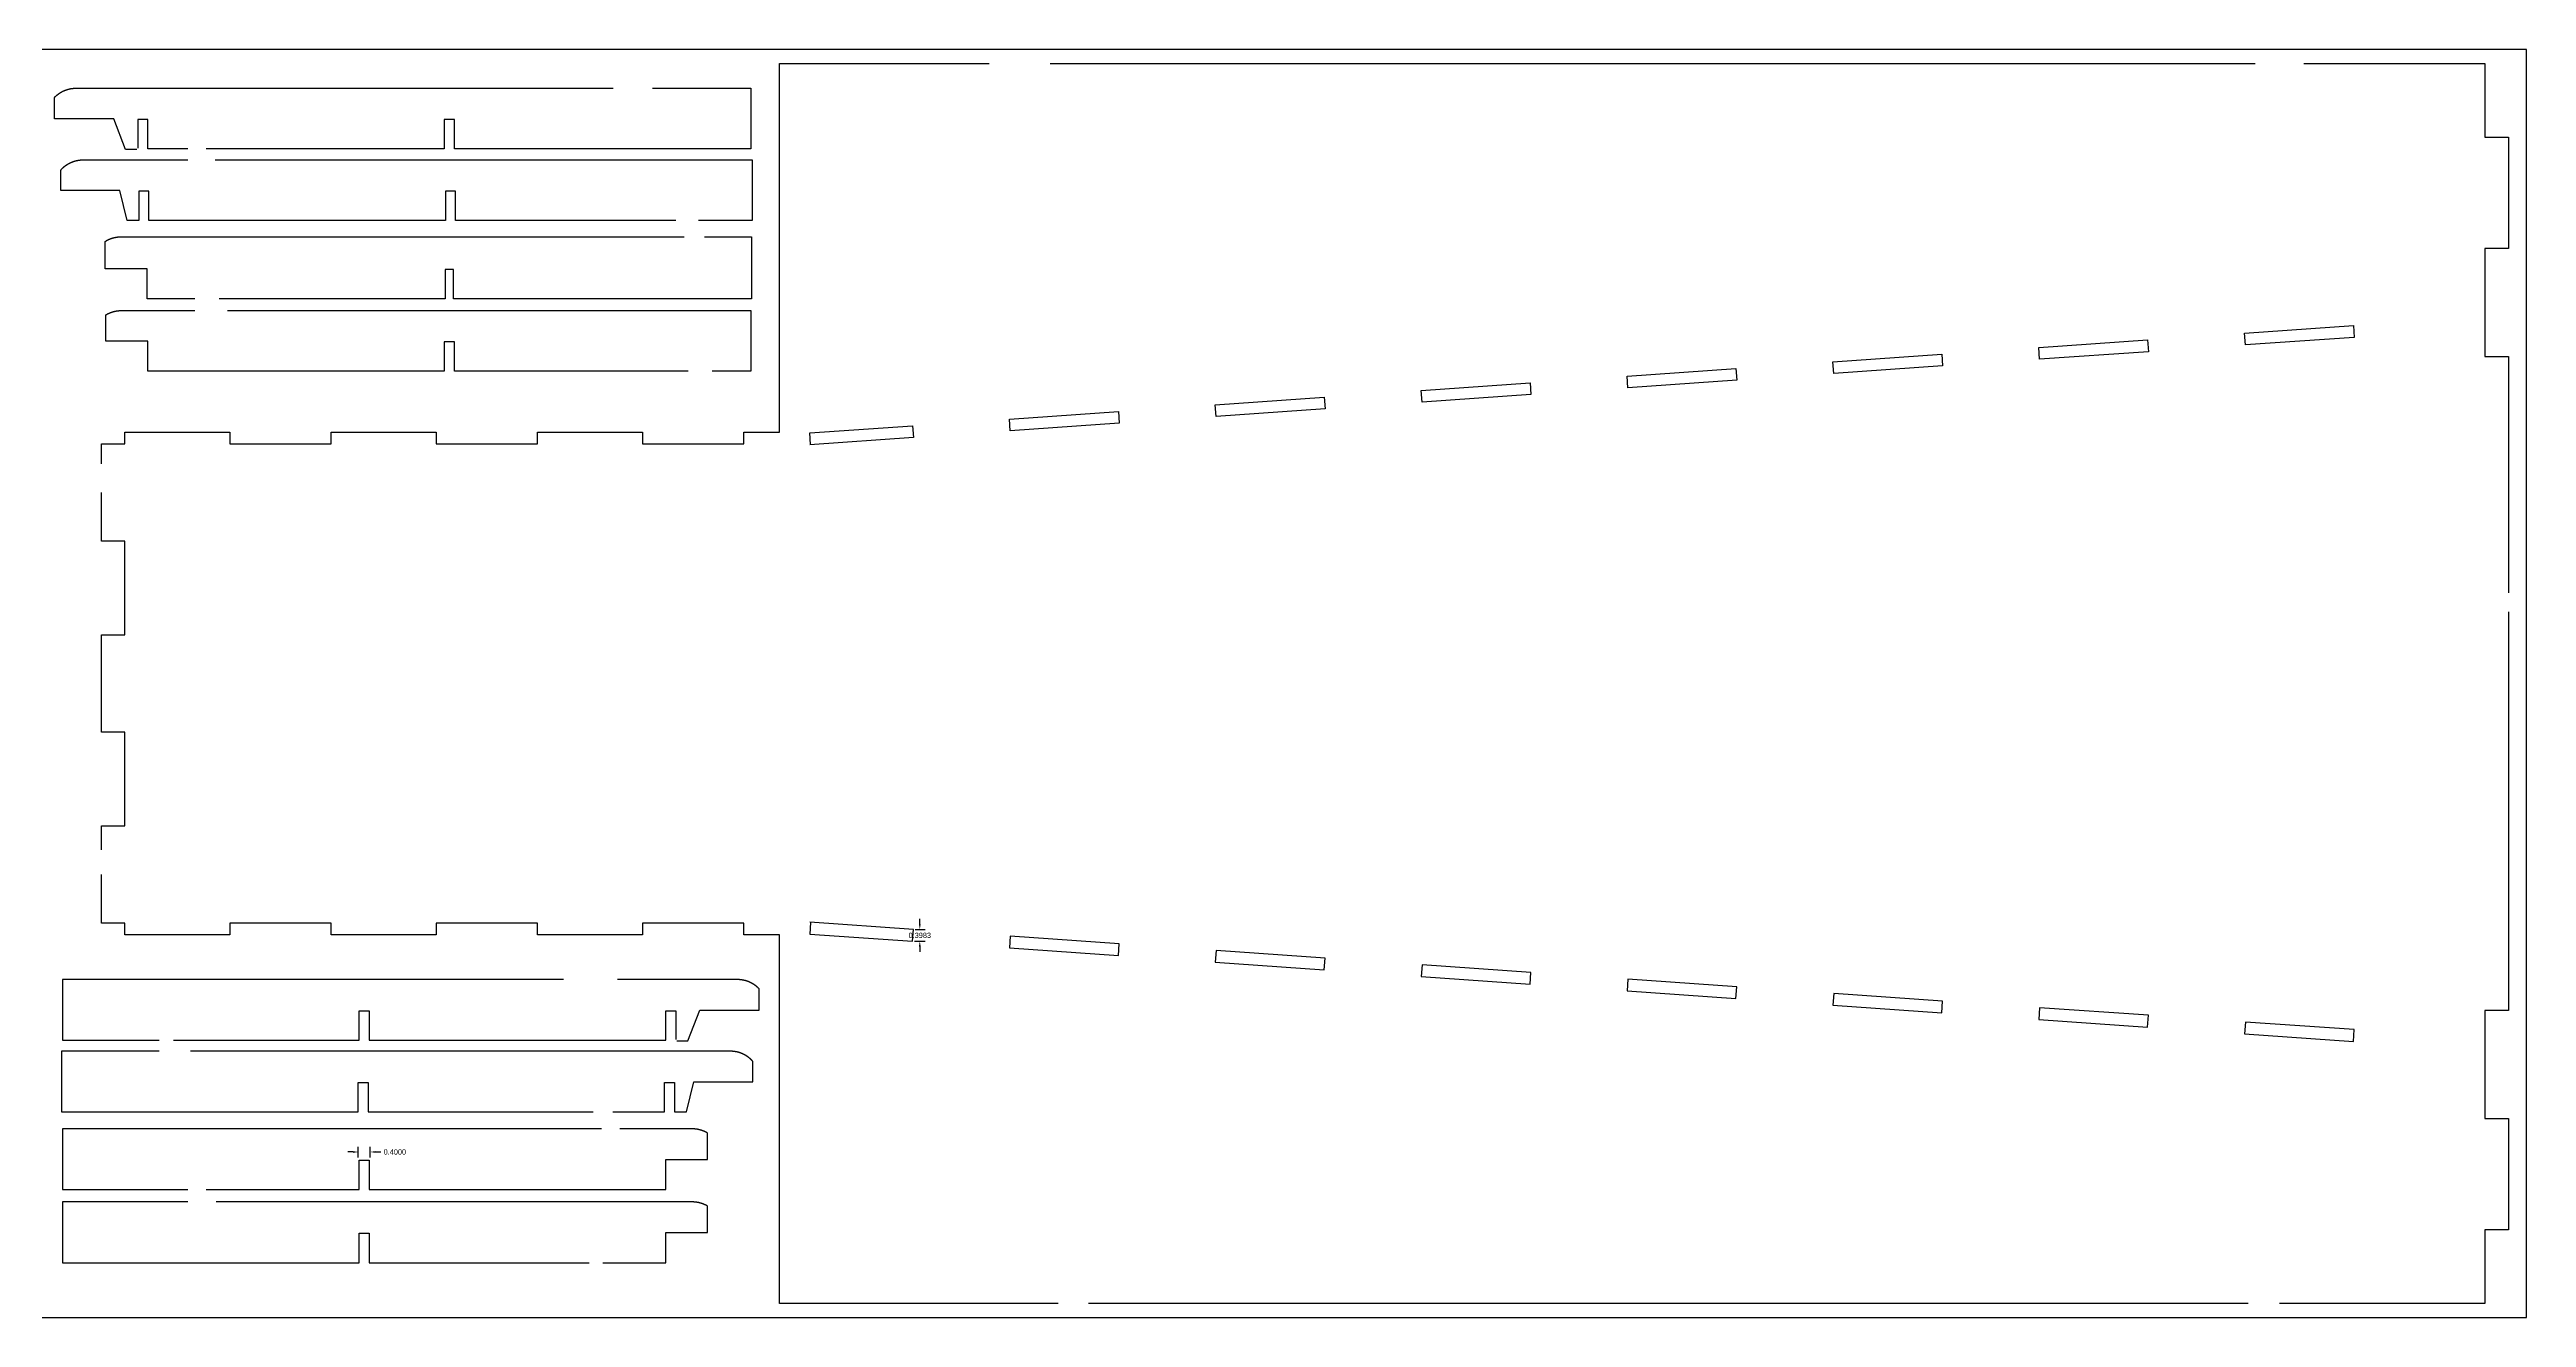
# Model space of a CAD drawing. Header units: inches. Extents: x -1514 to 1282, y -2074 to 286.
# Drawn here: x -790 to -706, y -1457.1 to -1414.1 of the extents above; entities that cross this region are included whole.
import ezdxf

# ---------------------------------------------------------------- set-up
doc = ezdxf.new("R2010")
doc.units = ezdxf.units.IN
doc.header["$LTSCALE"] = 0.1
doc.header["$MEASUREMENT"] = 0
doc.layers.add('pic', color=1, linetype='Continuous')
doc.dimstyles.get("Standard").update_dxf_attribs({"dimtxt": 0.18, "dimasz": 0.18, "dimexe": 0.18, "dimexo": 0.0625, "dimgap": 0.09, "dimtad": 0, "dimtih": 1, "dimtoh": 1, "dimdec": 4, "dimzin": 0, "dimdsep": 46, "dimtxsty": 'Standard', "dimcen": 0.09, "dimadec": 0, "dimazin": 0, "dimtfac": 1, "dimtdec": 4, "dimtofl": 0, "dimtmove": 0, "dimatfit": 3, "dimfxl": 1, "dimtolj": 1, "dimtzin": 0, "dimarcsym": 0})

# ---------------------------------------------------------------- blocks, each defined once
blk = doc.blocks.new('*D141')
at = {"layer": 'Defpoints', "color": 0, "transparency": 16777216}
for p in [(-779.548, -1451.763), (-779.148, -1451.516), (-779.148, -1451.763)]:
    blk.add_point(p, dxfattribs=at)
at = {"layer": 'pic', "color": 0, "lineweight": -2, "transparency": 16777216}
for p, q in [((-779.728, -1451.516), (-779.908, -1451.516)), ((-779.548, -1451.7), (-779.548, -1451.336)), ((-779.148, -1451.7), (-779.148, -1451.336)), ((-778.968, -1451.516), (-778.788, -1451.516))]:
    blk.add_line(p, q, dxfattribs=at)
at = {"layer": 'pic', "color": 0, "transparency": 16777216}
for points in [[(-779.728, -1451.486), (-779.728, -1451.546), (-779.548, -1451.516)], [(-778.968, -1451.486), (-778.968, -1451.546), (-779.148, -1451.516)]]:
    blk.add_solid(points, dxfattribs=at)
at = {"layer": 'pic', "color": 0, "transparency": 16777216, "insert": (-778.308, -1451.516), "char_height": 0.18, "attachment_point": 5}
blk.add_mtext('\\A1;0.4000', dxfattribs=at)
blk = doc.blocks.new('*D142')
at = {"layer": 'Defpoints', "color": 0, "transparency": 16777216}
for p in [(-760.716, -1443.971), (-760.744, -1444.37), (-760.5, -1444.37)]:
    blk.add_point(p, dxfattribs=at)
at = {"layer": 'pic', "color": 0, "lineweight": -2, "transparency": 16777216}
for p, q in [((-760.654, -1443.971), (-760.32, -1443.971)), ((-760.5, -1443.791), (-760.5, -1443.611)), ((-760.681, -1444.37), (-760.32, -1444.37)), ((-760.5, -1444.55), (-760.5, -1444.73))]:
    blk.add_line(p, q, dxfattribs=at)
at = {"layer": 'pic', "color": 0, "transparency": 16777216}
for points in [[(-760.53, -1443.791), (-760.47, -1443.791), (-760.5, -1443.971)], [(-760.53, -1444.55), (-760.47, -1444.55), (-760.5, -1444.37)]]:
    blk.add_solid(points, dxfattribs=at)
at = {"layer": 'pic', "color": 0, "transparency": 16777216, "insert": (-760.5, -1444.17), "char_height": 0.18, "attachment_point": 5}
blk.add_mtext('\\A1;0.3983', dxfattribs=at)

msp = doc.modelspace()

# ---------------------------------------------------------------- linework, layer by layer
at = {"color": 7, "linetype": 'Continuous', "lineweight": 25}
for points in [[(-788.26501, -1428.17417), (-788.26501, -1427.49874), (-787.46501, -1427.49874), (-787.46501, -1427.09848), (-783.90501, -1427.09848), (-783.90501, -1427.49874), (-780.46501, -1427.49874), (-780.46501, -1427.09848), (-776.90501, -1427.09848), (-776.90501, -1427.49874), (-773.46501, -1427.49874), (-773.46501, -1427.09874), (-769.90501, -1427.09874), (-769.90501, -1427.49874), (-766.46501, -1427.49874), (-766.46501, -1427.09848), (-765.26501, -1427.09848), (-765.26501, -1414.59848), (-758.14203, -1414.59848)], [(-756.07765, -1414.59848), (-715.20292, -1414.59848)], [(-713.55142, -1414.59848), (-707.40501, -1414.59848), (-707.40501, -1417.09848), (-706.60501, -1417.09848), (-706.60501, -1420.87712), (-707.40501, -1420.87712), (-707.40501, -1424.53576), (-706.60501, -1424.53576), (-706.60501, -1432.45216)], [(-787.05972, -1417.51965), (-787.44338, -1417.51965), (-787.84483, -1416.4788), (-789.85425, -1416.4788), (-789.85425, -1415.75092), (-789.84129, -1415.73777), (-789.83688, -1415.73335), (-789.83243, -1415.72895), (-789.82795, -1415.72457), (-789.82345, -1415.72023), (-789.81891, -1415.71591), (-789.81435, -1415.71162), (-789.80976, -1415.70735), (-789.80514, -1415.70311), (-789.80049, -1415.6989), (-789.79581, -1415.69472), (-789.79111, -1415.69057), (-789.78639, -1415.68644), (-789.78163, -1415.68234), (-789.77685, -1415.67827), (-789.77204, -1415.67423), (-789.76721, -1415.67022), (-789.76235, -1415.66624), (-789.75747, -1415.66229), (-789.75256, -1415.65837), (-789.74763, -1415.65447), (-789.74267, -1415.65061), (-789.73769, -1415.64678), (-789.73268, -1415.64298), (-789.72765, -1415.63921), (-789.7226, -1415.63546), (-789.71753, -1415.63176), (-789.71243, -1415.62808), (-789.70731, -1415.62443), (-789.70217, -1415.62081), (-789.697, -1415.61723), (-789.69182, -1415.61368), (-789.68661, -1415.61016), (-789.68138, -1415.60667), (-789.67613, -1415.60322), (-789.67086, -1415.5998), (-789.66557, -1415.59641), (-789.66026, -1415.59305), (-789.65493, -1415.58973), (-789.64959, -1415.58644), (-789.64422, -1415.58319), (-789.63883, -1415.57997), (-789.63343, -1415.57678), (-789.628, -1415.57363), (-789.62256, -1415.57051), (-789.6171, -1415.56743), (-789.61163, -1415.56438), (-789.60613, -1415.56137), (-789.60062, -1415.55839), (-789.59509, -1415.55545), (-789.58955, -1415.55255), (-789.58399, -1415.54968), (-789.57841, -1415.54685), (-789.57282, -1415.54405), (-789.56721, -1415.54129), (-789.56159, -1415.53856), (-789.55594, -1415.53587), (-789.55027, -1415.53322), (-789.54459, -1415.5306), (-789.53888, -1415.52801), (-789.53316, -1415.52546), (-789.52742, -1415.52294), (-789.52167, -1415.52046), (-789.5159, -1415.51801), (-789.51011, -1415.5156), (-789.5043, -1415.51323), (-789.49848, -1415.51089), (-789.49264, -1415.50858), (-789.48679, -1415.50632), (-789.48092, -1415.50408), (-789.47503, -1415.50189), (-789.46914, -1415.49973), (-789.46322, -1415.4976), (-789.4573, -1415.49551), (-789.45136, -1415.49346), (-789.44541, -1415.49144), (-789.43944, -1415.48946), (-789.43346, -1415.48752), (-789.42747, -1415.48562), (-789.42147, -1415.48375), (-789.41546, -1415.48191), (-789.40944, -1415.48012), (-789.4034, -1415.47836), (-789.39735, -1415.47664), (-789.3913, -1415.47495), (-789.38523, -1415.4733), (-789.37916, -1415.47169), (-789.37307, -1415.47012), (-789.36698, -1415.46859), (-789.36088, -1415.46709), (-789.35477, -1415.46563), (-789.34865, -1415.46421), (-789.34252, -1415.46283), (-789.33639, -1415.46148), (-789.33025, -1415.46017), (-789.3241, -1415.45891), (-789.31795, -1415.45768), (-789.31179, -1415.45648), (-789.30563, -1415.45533), (-789.29946, -1415.45422), (-789.29328, -1415.45314), (-789.2871, -1415.4521), (-789.28092, -1415.45111), (-789.27473, -1415.45015), (-789.26854, -1415.44923), (-789.26234, -1415.44835), (-789.25614, -1415.44751), (-789.24997, -1415.44671), (-789.24685, -1415.44632), (-789.24528, -1415.44613), (-789.24368, -1415.44594), (-789.23743, -1415.44521), (-789.23114, -1415.44452), (-789.22485, -1415.44387), (-789.21855, -1415.44326), (-789.21225, -1415.44268), (-789.20595, -1415.44215), (-789.19964, -1415.44165), (-789.19333, -1415.4412), (-789.18701, -1415.44078), (-789.1807, -1415.44041), (-789.17438, -1415.44007), (-789.16806, -1415.43977), (-789.16173, -1415.43952), (-789.15541, -1415.4393), (-789.14909, -1415.43912), (-789.14276, -1415.43898), (-789.13644, -1415.43888), (-789.13011, -1415.43882), (-789.12383, -1415.4388), (-770.90085, -1415.4388)], [(-769.57356, -1415.4388), (-766.22972, -1415.4388), (-766.22972, -1417.4988), (-776.28972, -1417.4988), (-776.28972, -1416.4988), (-776.62972, -1416.4988), (-776.62972, -1417.4988), (-784.71034, -1417.4988)], [(-785.33005, -1417.4988), (-786.68972, -1417.4988), (-786.68972, -1416.4988), (-787.02972, -1416.4988), (-787.02972, -1417.4688)], [(-768.77096, -1419.92915), (-776.25144, -1419.92915), (-776.25144, -1418.92915), (-776.59144, -1418.92915), (-776.59144, -1419.92915), (-786.65144, -1419.92915), (-786.65144, -1418.92915), (-786.99144, -1418.92915), (-786.99144, -1419.92915), (-787.38782, -1419.92915), (-787.63646, -1418.90915), (-789.6429, -1418.90915), (-789.6429, -1418.21313), (-789.63302, -1418.20216), (-789.6308, -1418.19972), (-789.62858, -1418.19728), (-789.62634, -1418.19485), (-789.6241, -1418.19243), (-789.62185, -1418.19001), (-789.61959, -1418.1876), (-789.61733, -1418.1852), (-789.61505, -1418.18281), (-789.61277, -1418.18042), (-789.61048, -1418.17804), (-789.60818, -1418.17567), (-789.60587, -1418.1733), (-789.60355, -1418.17094), (-789.60123, -1418.16859), (-789.59889, -1418.16625), (-789.59655, -1418.16391), (-789.59421, -1418.16158), (-789.59185, -1418.15926), (-789.58948, -1418.15695), (-789.58711, -1418.15464), (-789.58473, -1418.15234), (-789.58234, -1418.15005), (-789.57995, -1418.14777), (-789.57754, -1418.14549), (-789.57513, -1418.14322), (-789.57271, -1418.14096), (-789.57028, -1418.13871), (-789.56785, -1418.13646), (-789.56541, -1418.13422), (-789.56296, -1418.13199), (-789.5605, -1418.12977), (-789.55804, -1418.12755), (-789.55556, -1418.12535), (-789.55308, -1418.12315), (-789.5506, -1418.12096), (-789.5481, -1418.11877), (-789.5456, -1418.1166), (-789.54309, -1418.11443), (-789.54058, -1418.11227), (-789.53806, -1418.11012), (-789.53553, -1418.10798), (-789.53299, -1418.10584), (-789.53045, -1418.10371), (-789.52789, -1418.1016), (-789.52534, -1418.09949), (-789.52277, -1418.09738), (-789.5202, -1418.09529), (-789.51762, -1418.0932), (-789.51504, -1418.09113), (-789.51245, -1418.08906), (-789.50985, -1418.087), (-789.50724, -1418.08495), (-789.50463, -1418.0829), (-789.50201, -1418.08087), (-789.49939, -1418.07884), (-789.49676, -1418.07682), (-789.49412, -1418.07481), (-789.49147, -1418.07281), (-789.48882, -1418.07082), (-789.48617, -1418.06884), (-789.4835, -1418.06686), (-789.48083, -1418.0649), (-789.47816, -1418.06294), (-789.47548, -1418.06099), (-789.47279, -1418.05905), (-789.47009, -1418.05712), (-789.46739, -1418.0552), (-789.46469, -1418.05328), (-789.46197, -1418.05138), (-789.45926, -1418.04949), (-789.45653, -1418.0476), (-789.4538, -1418.04572), (-789.45107, -1418.04386), (-789.44832, -1418.042), (-789.44558, -1418.04015), (-789.44282, -1418.03831), (-789.44006, -1418.03648), (-789.4373, -1418.03465), (-789.43453, -1418.03284), (-789.43175, -1418.03104), (-789.42897, -1418.02924), (-789.42619, -1418.02746), (-789.42339, -1418.02568), (-789.4206, -1418.02392), (-789.41779, -1418.02216), (-789.41499, -1418.02042), (-789.41217, -1418.01868), (-789.40935, -1418.01695), (-789.40653, -1418.01523), (-789.4037, -1418.01352), (-789.40087, -1418.01182), (-789.39803, -1418.01014), (-789.39518, -1418.00846), (-789.39233, -1418.00679), (-789.38948, -1418.00513), (-789.38662, -1418.00348), (-789.38375, -1418.00184), (-789.38089, -1418.00021), (-789.37801, -1417.99859), (-789.37513, -1417.99697), (-789.37225, -1417.99537), (-789.36936, -1417.99378), (-789.36647, -1417.9922), (-789.36357, -1417.99063), (-789.36066, -1417.98907), (-789.35775, -1417.98752), (-789.35483, -1417.98597), (-789.35191, -1417.98444), (-789.34898, -1417.98291), (-789.34605, -1417.9814), (-789.34311, -1417.97989), (-789.34016, -1417.9784), (-789.33721, -1417.97691), (-789.33426, -1417.97543), (-789.3313, -1417.97397), (-789.32833, -1417.97251), (-789.32536, -1417.97106), (-789.32238, -1417.96962), (-789.3194, -1417.96819), (-789.31641, -1417.96677), (-789.31342, -1417.96536), (-789.31042, -1417.96396), (-789.30742, -1417.96257), (-789.30441, -1417.96119), (-789.3014, -1417.95982), (-789.29838, -1417.95846), (-789.29536, -1417.9571), (-789.29233, -1417.95576), (-789.2893, -1417.95443), (-789.28626, -1417.9531), (-789.28322, -1417.95179), (-789.28018, -1417.95049), (-789.27713, -1417.94919), (-789.27407, -1417.94791), (-789.27101, -1417.94664), (-789.26795, -1417.94537), (-789.26488, -1417.94412), (-789.26181, -1417.94287), (-789.25874, -1417.94164), (-789.25566, -1417.94041), (-789.25257, -1417.9392), (-789.24948, -1417.938), (-789.24639, -1417.9368), (-789.24329, -1417.93562), (-789.24019, -1417.93444), (-789.23709, -1417.93328), (-789.23398, -1417.93212), (-789.23087, -1417.93098), (-789.22775, -1417.92984), (-789.22463, -1417.92872), (-789.22151, -1417.9276), (-789.21838, -1417.9265), (-789.21525, -1417.9254), (-789.21212, -1417.92432), (-789.20898, -1417.92325), (-789.20584, -1417.92218), (-789.2027, -1417.92113), (-789.19955, -1417.92008), (-789.1964, -1417.91905), (-789.19325, -1417.91803), (-789.19009, -1417.91701), (-789.18693, -1417.91601), (-789.18376, -1417.91502), (-789.1806, -1417.91404), (-789.17743, -1417.91307), (-789.17426, -1417.9121), (-789.17108, -1417.91115), (-789.1679, -1417.91021), (-789.16472, -1417.90928), (-789.16154, -1417.90836), (-789.15835, -1417.90745), (-789.15516, -1417.90655), (-789.15197, -1417.90566), (-789.14877, -1417.90479), (-789.14558, -1417.90392), (-789.14238, -1417.90306), (-789.13917, -1417.90221), (-789.13597, -1417.90138), (-789.13276, -1417.90055), (-789.12955, -1417.89974), (-789.12634, -1417.89893), (-789.12313, -1417.89814), (-789.11991, -1417.89735), (-789.1167, -1417.89658), (-789.11348, -1417.89582), (-789.11025, -1417.89507), (-789.10703, -1417.89433), (-789.1038, -1417.8936), (-789.10058, -1417.89288), (-789.09735, -1417.89217), (-789.09411, -1417.89147), (-789.09088, -1417.89078), (-789.08765, -1417.89011), (-789.08441, -1417.88944), (-789.08117, -1417.88879), (-789.07793, -1417.88814), (-789.07469, -1417.88751), (-789.07145, -1417.88689), (-789.0682, -1417.88627), (-789.06496, -1417.88567), (-789.06171, -1417.88508), (-789.05846, -1417.88451), (-789.05521, -1417.88394), (-789.05196, -1417.88338), (-789.04871, -1417.88284), (-789.04542, -1417.88229), (-789.04213, -1417.88177), (-789.03884, -1417.88125), (-789.03555, -1417.88074), (-789.03225, -1417.88024), (-789.02896, -1417.87976), (-789.02566, -1417.87928), (-789.02236, -1417.87882), (-789.01906, -1417.87836), (-789.01575, -1417.87792), (-789.01245, -1417.87749), (-789.00914, -1417.87707), (-789.00583, -1417.87665), (-789.00252, -1417.87626), (-788.99921, -1417.87587), (-788.99589, -1417.87549), (-788.99258, -1417.87512), (-788.98926, -1417.87477), (-788.98595, -1417.87442), (-788.98263, -1417.87409), (-788.97931, -1417.87376), (-788.97599, -1417.87345), (-788.97267, -1417.87315), (-788.96934, -1417.87286), (-788.96602, -1417.87258), (-788.9627, -1417.87231), (-788.95937, -1417.87205), (-788.95604, -1417.87181), (-788.95272, -1417.87157), (-788.94939, -1417.87135), (-788.94606, -1417.87113), (-788.94273, -1417.87093), (-788.9394, -1417.87074), (-788.93607, -1417.87055), (-788.93274, -1417.87038), (-788.92941, -1417.87022), (-788.92608, -1417.87008), (-788.92275, -1417.86994), (-788.91942, -1417.86981), (-788.91609, -1417.8697), (-788.91275, -1417.86959), (-788.90942, -1417.8695), (-788.90609, -1417.86942), (-788.90276, -1417.86934), (-788.89943, -1417.86928), (-788.8961, -1417.86923), (-788.89276, -1417.8692), (-788.88943, -1417.86917), (-788.8861, -1417.86915), (-788.88279, -1417.86915), (-785.33005, -1417.86915)], [(-784.40276, -1417.86915), (-766.19144, -1417.86915), (-766.19144, -1419.92915), (-768.01012, -1419.92915)], [(-785.09444, -1422.58719), (-786.71472, -1422.58719), (-786.71472, -1421.56718), (-788.13595, -1421.56718), (-788.13595, -1420.6323), (-788.10471, -1420.6144), (-788.10102, -1420.6123), (-788.09731, -1420.61022), (-788.09359, -1420.60815), (-788.08987, -1420.6061), (-788.08613, -1420.60406), (-788.08239, -1420.60204), (-788.07864, -1420.60003), (-788.07488, -1420.59804), (-788.07111, -1420.59606), (-788.06733, -1420.5941), (-788.06354, -1420.59216), (-788.05974, -1420.59022), (-788.05594, -1420.58831), (-788.05212, -1420.58641), (-788.0483, -1420.58452), (-788.04447, -1420.58265), (-788.04063, -1420.5808), (-788.03679, -1420.57896), (-788.03293, -1420.57714), (-788.02907, -1420.57533), (-788.0252, -1420.57354), (-788.02133, -1420.57176), (-788.01744, -1420.57), (-788.01355, -1420.56826), (-788.00965, -1420.56653), (-788.00574, -1420.56481), (-788.00183, -1420.56312), (-787.9979, -1420.56143), (-787.99398, -1420.55977), (-787.99004, -1420.55812), (-787.9861, -1420.55648), (-787.98215, -1420.55486), (-787.97819, -1420.55326), (-787.97423, -1420.55167), (-787.97026, -1420.5501), (-787.96629, -1420.54855), (-787.9623, -1420.54701), (-787.95832, -1420.54549), (-787.95432, -1420.54398), (-787.95032, -1420.54249), (-787.94631, -1420.54101), (-787.9423, -1420.53955), (-787.93828, -1420.53811), (-787.93426, -1420.53669), (-787.93023, -1420.53528), (-787.9262, -1420.53388), (-787.92216, -1420.53251), (-787.91811, -1420.53115), (-787.91406, -1420.5298), (-787.91, -1420.52847), (-787.90594, -1420.52716), (-787.90188, -1420.52587), (-787.89781, -1420.52459), (-787.89373, -1420.52333), (-787.88965, -1420.52208), (-787.88556, -1420.52085), (-787.88148, -1420.51964), (-787.87738, -1420.51845), (-787.87328, -1420.51727), (-787.86918, -1420.51611), (-787.86507, -1420.51496), (-787.86096, -1420.51383), (-787.85685, -1420.51272), (-787.85273, -1420.51163), (-787.8486, -1420.51055), (-787.84448, -1420.50949), (-787.84035, -1420.50845), (-787.83621, -1420.50742), (-787.83208, -1420.50641), (-787.82794, -1420.50542), (-787.82379, -1420.50444), (-787.81965, -1420.50349), (-787.81549, -1420.50254), (-787.81134, -1420.50162), (-787.80719, -1420.50071), (-787.80303, -1420.49983), (-787.79886, -1420.49895), (-787.7947, -1420.4981), (-787.79053, -1420.49726), (-787.78636, -1420.49644), (-787.78219, -1420.49564), (-787.77801, -1420.49486), (-787.77379, -1420.49408), (-787.76958, -1420.49332), (-787.76535, -1420.49258), (-787.76113, -1420.49186), (-787.7569, -1420.49116), (-787.75266, -1420.49047), (-787.74843, -1420.4898), (-787.74419, -1420.48915), (-787.73995, -1420.48851), (-787.7357, -1420.48789), (-787.73146, -1420.48729), (-787.7272, -1420.48671), (-787.72295, -1420.48614), (-787.7187, -1420.48559), (-787.71444, -1420.48506), (-787.71018, -1420.48454), (-787.70592, -1420.48405), (-787.70165, -1420.48357), (-787.69739, -1420.4831), (-787.69312, -1420.48266), (-787.68885, -1420.48223), (-787.68458, -1420.48182), (-787.6803, -1420.48143), (-787.67603, -1420.48105), (-787.67175, -1420.48069), (-787.66747, -1420.48035), (-787.6632, -1420.48003), (-787.65891, -1420.47972), (-787.65463, -1420.47943), (-787.65035, -1420.47916), (-787.64607, -1420.47891), (-787.64178, -1420.47867), (-787.6375, -1420.47845), (-787.63322, -1420.47825), (-787.62893, -1420.47807), (-787.62464, -1420.4779), (-787.62036, -1420.47775), (-787.61607, -1420.47762), (-787.61179, -1420.4775), (-787.6075, -1420.47741), (-787.60321, -1420.47733), (-787.59893, -1420.47727), (-787.59464, -1420.47722), (-787.59035, -1420.4772), (-787.58613, -1420.47719), (-768.49429, -1420.47719)], [(-767.80262, -1420.47719), (-766.20472, -1420.47719), (-766.20472, -1422.58719), (-776.31472, -1422.58719), (-776.31472, -1421.58719), (-776.60472, -1421.58719), (-776.60472, -1422.58719), (-784.26444, -1422.58719)], [(-768.35596, -1425.03999), (-776.28972, -1425.03999), (-776.28972, -1424.03999), (-776.62972, -1424.03999), (-776.62972, -1425.03999), (-786.68972, -1425.03999), (-786.68972, -1424.01998), (-788.11095, -1424.01998), (-788.11095, -1423.12459), (-788.09233, -1423.11392), (-788.08872, -1423.11187), (-788.08511, -1423.10984), (-788.08148, -1423.10782), (-788.07785, -1423.10582), (-788.07421, -1423.10383), (-788.07055, -1423.10186), (-788.06689, -1423.0999), (-788.06322, -1423.09796), (-788.05954, -1423.09603), (-788.05586, -1423.09412), (-788.05216, -1423.09222), (-788.04845, -1423.09033), (-788.04474, -1423.08846), (-788.04102, -1423.08661), (-788.03729, -1423.08477), (-788.03355, -1423.08294), (-788.02981, -1423.08113), (-788.02605, -1423.07934), (-788.02229, -1423.07756), (-788.01852, -1423.0758), (-788.01474, -1423.07405), (-788.01096, -1423.07231), (-788.00717, -1423.0706), (-788.00337, -1423.06889), (-787.99956, -1423.0672), (-787.99575, -1423.06553), (-787.99192, -1423.06387), (-787.9881, -1423.06223), (-787.98426, -1423.0606), (-787.98042, -1423.05899), (-787.97657, -1423.0574), (-787.97271, -1423.05582), (-787.96885, -1423.05425), (-787.96498, -1423.0527), (-787.96111, -1423.05117), (-787.95723, -1423.04965), (-787.95334, -1423.04815), (-787.94944, -1423.04666), (-787.94554, -1423.04519), (-787.94164, -1423.04373), (-787.93773, -1423.04229), (-787.93381, -1423.04087), (-787.92989, -1423.03946), (-787.92596, -1423.03807), (-787.92202, -1423.03669), (-787.91808, -1423.03533), (-787.91414, -1423.03399), (-787.91019, -1423.03266), (-787.90623, -1423.03135), (-787.90227, -1423.03005), (-787.89831, -1423.02877), (-787.89434, -1423.02751), (-787.89036, -1423.02626), (-787.88639, -1423.02503), (-787.8824, -1423.02381), (-787.87841, -1423.02261), (-787.87442, -1423.02143), (-787.87042, -1423.02026), (-787.86642, -1423.01911), (-787.86242, -1423.01798), (-787.85841, -1423.01686), (-787.8544, -1423.01576), (-787.85038, -1423.01467), (-787.84636, -1423.0136), (-787.84233, -1423.01255), (-787.83831, -1423.01152), (-787.83427, -1423.0105), (-787.83024, -1423.0095), (-787.8262, -1423.00851), (-787.82216, -1423.00754), (-787.81812, -1423.00659), (-787.81407, -1423.00566), (-787.81002, -1423.00474), (-787.80596, -1423.00384), (-787.80191, -1423.00295), (-787.79785, -1423.00209), (-787.79379, -1423.00124), (-787.78973, -1423.0004), (-787.78566, -1422.99959), (-787.78159, -1422.99879), (-787.77752, -1422.998), (-787.77344, -1422.99724), (-787.76933, -1422.99648), (-787.76521, -1422.99574), (-787.76109, -1422.99502), (-787.75696, -1422.99432), (-787.75284, -1422.99363), (-787.7487, -1422.99296), (-787.74457, -1422.9923), (-787.74043, -1422.99166), (-787.73629, -1422.99104), (-787.73215, -1422.99044), (-787.728, -1422.98985), (-787.72385, -1422.98928), (-787.7197, -1422.98873), (-787.71555, -1422.98819), (-787.71139, -1422.98767), (-787.70723, -1422.98717), (-787.70307, -1422.98668), (-787.69891, -1422.98622), (-787.69474, -1422.98576), (-787.69057, -1422.98533), (-787.68641, -1422.98491), (-787.68224, -1422.98451), (-787.67806, -1422.98413), (-787.67389, -1422.98376), (-787.66971, -1422.98341), (-787.66554, -1422.98308), (-787.66136, -1422.98276), (-787.65718, -1422.98246), (-787.653, -1422.98218), (-787.64882, -1422.98192), (-787.64464, -1422.98167), (-787.64046, -1422.98144), (-787.63628, -1422.98122), (-787.63209, -1422.98103), (-787.62791, -1422.98085), (-787.62372, -1422.98068), (-787.61954, -1422.98054), (-787.61536, -1422.98041), (-787.61117, -1422.9803), (-787.60699, -1422.9802), (-787.6028, -1422.98013), (-787.59862, -1422.98007), (-787.59444, -1422.98002), (-787.59025, -1422.98), (-787.5861, -1422.97999), (-785.09444, -1422.97999)], [(-783.98777, -1422.97999), (-766.22972, -1422.97999), (-766.22972, -1425.03999), (-767.54901, -1425.03999)], [(-764.20735, -1427.52681), (-764.23501, -1427.12848), (-760.74395, -1426.886), (-760.71628, -1427.28434), (-764.23501, -1427.52874)], [(-788.26501, -1441.26597), (-788.26501, -1440.45776), (-787.46501, -1440.45776), (-787.46501, -1437.27728), (-788.26501, -1437.27728), (-788.26501, -1433.97825), (-787.46501, -1433.97825), (-787.46501, -1430.79776), (-788.26501, -1430.79776), (-788.26501, -1429.14825)], [(-706.60501, -1432.45216), (-706.60501, -1432.55629)], [(-706.60501, -1433.20192), (-706.60501, -1446.71976), (-707.40501, -1446.71976), (-707.40501, -1450.3784), (-706.60501, -1450.3784), (-706.60501, -1454.15705), (-707.40501, -1454.15705), (-707.40501, -1456.65705), (-714.37417, -1456.65705)], [(-755.81209, -1456.65705), (-765.26501, -1456.65705), (-765.26501, -1444.15705), (-766.46501, -1444.15705), (-766.46501, -1443.75679), (-769.90501, -1443.75679), (-769.90501, -1444.15679), (-773.46501, -1444.15679), (-773.46501, -1443.75679), (-776.90501, -1443.75679), (-776.90501, -1444.15705), (-780.46501, -1444.15705), (-780.46501, -1443.75679), (-783.90501, -1443.75679), (-783.90501, -1444.15705), (-787.46501, -1444.15705), (-787.46501, -1443.75679), (-788.26501, -1443.75679), (-788.26501, -1442.10728)], [(-764.20735, -1443.72871), (-764.23501, -1444.12705), (-760.74395, -1444.36952), (-760.71628, -1443.97119), (-764.23501, -1443.72679)], [(-772.58852, -1445.66944), (-789.57803, -1445.66944), (-789.57803, -1447.72944), (-786.30379, -1447.72944)], [(-768.74803, -1447.75029), (-768.36437, -1447.75029), (-767.96292, -1446.70944), (-765.9535, -1446.70944), (-765.9535, -1445.98156), (-765.96645, -1445.96841), (-765.97087, -1445.96399), (-765.97532, -1445.95959), (-765.9798, -1445.95521), (-765.9843, -1445.95087), (-765.98884, -1445.94655), (-765.9934, -1445.94226), (-765.99799, -1445.93799), (-766.00261, -1445.93375), (-766.00726, -1445.92954), (-766.01193, -1445.92536), (-766.01663, -1445.92121), (-766.02136, -1445.91708), (-766.02612, -1445.91298), (-766.0309, -1445.90891), (-766.0357, -1445.90487), (-766.04054, -1445.90086), (-766.0454, -1445.89688), (-766.05028, -1445.89293), (-766.05519, -1445.88901), (-766.06012, -1445.88511), (-766.06508, -1445.88125), (-766.07006, -1445.87742), (-766.07507, -1445.87362), (-766.08009, -1445.86985), (-766.08515, -1445.8661), (-766.09022, -1445.8624), (-766.09532, -1445.85872), (-766.10044, -1445.85507), (-766.10558, -1445.85145), (-766.11075, -1445.84787), (-766.11593, -1445.84432), (-766.12114, -1445.8408), (-766.12637, -1445.83731), (-766.13161, -1445.83386), (-766.13688, -1445.83044), (-766.14217, -1445.82705), (-766.14748, -1445.82369), (-766.15281, -1445.82037), (-766.15816, -1445.81708), (-766.16353, -1445.81383), (-766.16891, -1445.81061), (-766.17432, -1445.80742), (-766.17974, -1445.80427), (-766.18518, -1445.80115), (-766.19064, -1445.79807), (-766.19612, -1445.79502), (-766.20161, -1445.79201), (-766.20713, -1445.78903), (-766.21265, -1445.78609), (-766.2182, -1445.78319), (-766.22376, -1445.78032), (-766.22933, -1445.77749), (-766.23493, -1445.77469), (-766.24053, -1445.77193), (-766.24616, -1445.7692), (-766.25181, -1445.76651), (-766.25747, -1445.76386), (-766.26316, -1445.76124), (-766.26886, -1445.75865), (-766.27458, -1445.7561), (-766.28032, -1445.75358), (-766.28608, -1445.7511), (-766.29185, -1445.74865), (-766.29764, -1445.74624), (-766.30345, -1445.74387), (-766.30927, -1445.74153), (-766.31511, -1445.73922), (-766.32096, -1445.73696), (-766.32683, -1445.73472), (-766.33271, -1445.73253), (-766.33861, -1445.73037), (-766.34452, -1445.72824), (-766.35045, -1445.72615), (-766.35639, -1445.7241), (-766.36234, -1445.72208), (-766.36831, -1445.7201), (-766.37428, -1445.71816), (-766.38027, -1445.71626), (-766.38627, -1445.71439), (-766.39229, -1445.71255), (-766.39831, -1445.71076), (-766.40435, -1445.709), (-766.41039, -1445.70728), (-766.41645, -1445.70559), (-766.42251, -1445.70394), (-766.42859, -1445.70233), (-766.43467, -1445.70076), (-766.44077, -1445.69923), (-766.44687, -1445.69773), (-766.45298, -1445.69627), (-766.4591, -1445.69485), (-766.46522, -1445.69347), (-766.47136, -1445.69212), (-766.4775, -1445.69081), (-766.48364, -1445.68955), (-766.4898, -1445.68832), (-766.49596, -1445.68712), (-766.50212, -1445.68597), (-766.50829, -1445.68486), (-766.51447, -1445.68378), (-766.52065, -1445.68274), (-766.52683, -1445.68175), (-766.53302, -1445.68079), (-766.53921, -1445.67987), (-766.5454, -1445.67899), (-766.5516, -1445.67815), (-766.55778, -1445.67735), (-766.56089, -1445.67696), (-766.56246, -1445.67677), (-766.56407, -1445.67658), (-766.57032, -1445.67585), (-766.5766, -1445.67516), (-766.5829, -1445.67451), (-766.58919, -1445.6739), (-766.59549, -1445.67332), (-766.6018, -1445.67279), (-766.60811, -1445.67229), (-766.61442, -1445.67184), (-766.62073, -1445.67142), (-766.62705, -1445.67105), (-766.63337, -1445.67071), (-766.63969, -1445.67041), (-766.64601, -1445.67016), (-766.65234, -1445.66994), (-766.65866, -1445.66976), (-766.66499, -1445.66962), (-766.67131, -1445.66952), (-766.67763, -1445.66946), (-766.68391, -1445.66944), (-770.75894, -1445.66944)], [(-785.81911, -1447.72944), (-779.51803, -1447.72944), (-779.51803, -1446.72944), (-779.17803, -1446.72944), (-779.17803, -1447.72944), (-769.11803, -1447.72944), (-769.11803, -1446.72944), (-768.77803, -1446.72944), (-768.77803, -1447.69944)], [(-786.30379, -1448.09979), (-789.61631, -1448.09979), (-789.61631, -1450.15979), (-779.55631, -1450.15979), (-779.55631, -1449.15979), (-779.21631, -1449.15979), (-779.21631, -1450.15979), (-771.57909, -1450.15979)], [(-770.90979, -1450.15979), (-769.15631, -1450.15979), (-769.15631, -1449.15979), (-768.81631, -1449.15979), (-768.81631, -1450.15979), (-768.41992, -1450.15979), (-768.17128, -1449.13979), (-766.16485, -1449.13979), (-766.16485, -1448.44377), (-766.17473, -1448.4328), (-766.17695, -1448.43036), (-766.17917, -1448.42792), (-766.1814, -1448.42549), (-766.18364, -1448.42307), (-766.18589, -1448.42065), (-766.18815, -1448.41824), (-766.19042, -1448.41584), (-766.19269, -1448.41345), (-766.19498, -1448.41106), (-766.19727, -1448.40868), (-766.19957, -1448.40631), (-766.20188, -1448.40394), (-766.20419, -1448.40158), (-766.20652, -1448.39923), (-766.20885, -1448.39689), (-766.21119, -1448.39455), (-766.21354, -1448.39222), (-766.2159, -1448.3899), (-766.21826, -1448.38759), (-766.22064, -1448.38528), (-766.22302, -1448.38298), (-766.2254, -1448.38069), (-766.2278, -1448.37841), (-766.2302, -1448.37613), (-766.23262, -1448.37386), (-766.23504, -1448.3716), (-766.23746, -1448.36935), (-766.2399, -1448.3671), (-766.24234, -1448.36486), (-766.24479, -1448.36263), (-766.24725, -1448.36041), (-766.24971, -1448.35819), (-766.25218, -1448.35599), (-766.25466, -1448.35379), (-766.25715, -1448.3516), (-766.25964, -1448.34941), (-766.26214, -1448.34724), (-766.26465, -1448.34507), (-766.26717, -1448.34291), (-766.26969, -1448.34076), (-766.27222, -1448.33862), (-766.27476, -1448.33648), (-766.2773, -1448.33435), (-766.27985, -1448.33224), (-766.28241, -1448.33013), (-766.28497, -1448.32802), (-766.28755, -1448.32593), (-766.29012, -1448.32384), (-766.29271, -1448.32177), (-766.2953, -1448.3197), (-766.2979, -1448.31764), (-766.3005, -1448.31559), (-766.30312, -1448.31354), (-766.30573, -1448.31151), (-766.30836, -1448.30948), (-766.31099, -1448.30746), (-766.31363, -1448.30545), (-766.31627, -1448.30345), (-766.31892, -1448.30146), (-766.32158, -1448.29948), (-766.32424, -1448.2975), (-766.32691, -1448.29554), (-766.32959, -1448.29358), (-766.33227, -1448.29163), (-766.33496, -1448.28969), (-766.33765, -1448.28776), (-766.34035, -1448.28584), (-766.34306, -1448.28392), (-766.34577, -1448.28202), (-766.34849, -1448.28013), (-766.35121, -1448.27824), (-766.35394, -1448.27636), (-766.35668, -1448.2745), (-766.35942, -1448.27264), (-766.36217, -1448.27079), (-766.36492, -1448.26895), (-766.36768, -1448.26712), (-766.37045, -1448.26529), (-766.37322, -1448.26348), (-766.37599, -1448.26168), (-766.37877, -1448.25988), (-766.38156, -1448.2581), (-766.38435, -1448.25632), (-766.38715, -1448.25456), (-766.38995, -1448.2528), (-766.39276, -1448.25106), (-766.39557, -1448.24932), (-766.39839, -1448.24759), (-766.40122, -1448.24587), (-766.40405, -1448.24416), (-766.40688, -1448.24246), (-766.40972, -1448.24078), (-766.41256, -1448.2391), (-766.41541, -1448.23743), (-766.41827, -1448.23577), (-766.42113, -1448.23412), (-766.42399, -1448.23248), (-766.42686, -1448.23085), (-766.42974, -1448.22923), (-766.43261, -1448.22762), (-766.4355, -1448.22601), (-766.43839, -1448.22442), (-766.44128, -1448.22284), (-766.44418, -1448.22127), (-766.44708, -1448.21971), (-766.45, -1448.21816), (-766.45291, -1448.21661), (-766.45584, -1448.21508), (-766.45876, -1448.21355), (-766.4617, -1448.21204), (-766.46464, -1448.21053), (-766.46758, -1448.20904), (-766.47053, -1448.20755), (-766.47349, -1448.20607), (-766.47645, -1448.20461), (-766.47942, -1448.20315), (-766.48239, -1448.2017), (-766.48537, -1448.20026), (-766.48835, -1448.19883), (-766.49134, -1448.19741), (-766.49433, -1448.196), (-766.49733, -1448.1946), (-766.50033, -1448.19321), (-766.50334, -1448.19183), (-766.50635, -1448.19046), (-766.50937, -1448.1891), (-766.51239, -1448.18774), (-766.51542, -1448.1864), (-766.51845, -1448.18507), (-766.52148, -1448.18375), (-766.52452, -1448.18243), (-766.52757, -1448.18113), (-766.53062, -1448.17983), (-766.53367, -1448.17855), (-766.53673, -1448.17728), (-766.5398, -1448.17601), (-766.54286, -1448.17476), (-766.54593, -1448.17351), (-766.54901, -1448.17228), (-766.55209, -1448.17106), (-766.55518, -1448.16984), (-766.55826, -1448.16864), (-766.56136, -1448.16744), (-766.56445, -1448.16626), (-766.56755, -1448.16508), (-766.57066, -1448.16392), (-766.57377, -1448.16276), (-766.57688, -1448.16162), (-766.57999, -1448.16048), (-766.58311, -1448.15936), (-766.58624, -1448.15824), (-766.58936, -1448.15714), (-766.59249, -1448.15604), (-766.59563, -1448.15496), (-766.59876, -1448.15389), (-766.6019, -1448.15282), (-766.60505, -1448.15177), (-766.6082, -1448.15072), (-766.61135, -1448.14969), (-766.6145, -1448.14867), (-766.61766, -1448.14765), (-766.62082, -1448.14665), (-766.62398, -1448.14566), (-766.62715, -1448.14468), (-766.63032, -1448.14371), (-766.63349, -1448.14274), (-766.63667, -1448.14179), (-766.63985, -1448.14085), (-766.64303, -1448.13992), (-766.64621, -1448.139), (-766.6494, -1448.13809), (-766.65259, -1448.13719), (-766.65578, -1448.1363), (-766.65897, -1448.13543), (-766.66217, -1448.13456), (-766.66537, -1448.1337), (-766.66857, -1448.13285), (-766.67178, -1448.13202), (-766.67498, -1448.13119), (-766.67819, -1448.13038), (-766.6814, -1448.12957), (-766.68462, -1448.12878), (-766.68783, -1448.12799), (-766.69105, -1448.12722), (-766.69427, -1448.12646), (-766.69749, -1448.12571), (-766.70072, -1448.12497), (-766.70394, -1448.12424), (-766.70717, -1448.12352), (-766.7104, -1448.12281), (-766.71363, -1448.12211), (-766.71687, -1448.12142), (-766.7201, -1448.12075), (-766.72334, -1448.12008), (-766.72658, -1448.11943), (-766.72982, -1448.11878), (-766.73306, -1448.11815), (-766.7363, -1448.11753), (-766.73954, -1448.11692), (-766.74279, -1448.11631), (-766.74604, -1448.11572), (-766.74928, -1448.11515), (-766.75253, -1448.11458), (-766.75578, -1448.11402), (-766.75904, -1448.11348), (-766.76232, -1448.11294), (-766.76561, -1448.11241), (-766.7689, -1448.11189), (-766.7722, -1448.11138), (-766.77549, -1448.11088), (-766.77879, -1448.1104), (-766.78209, -1448.10992), (-766.78539, -1448.10946), (-766.78869, -1448.109), (-766.79199, -1448.10856), (-766.7953, -1448.10813), (-766.79861, -1448.10771), (-766.80192, -1448.1073), (-766.80523, -1448.1069), (-766.80854, -1448.10651), (-766.81185, -1448.10613), (-766.81517, -1448.10576), (-766.81848, -1448.10541), (-766.8218, -1448.10506), (-766.82512, -1448.10473), (-766.82844, -1448.1044), (-766.83176, -1448.10409), (-766.83508, -1448.10379), (-766.8384, -1448.1035), (-766.84173, -1448.10322), (-766.84505, -1448.10295), (-766.84838, -1448.10269), (-766.8517, -1448.10245), (-766.85503, -1448.10221), (-766.85836, -1448.10199), (-766.86168, -1448.10177), (-766.86501, -1448.10157), (-766.86834, -1448.10138), (-766.87167, -1448.10119), (-766.875, -1448.10102), (-766.87833, -1448.10087), (-766.88166, -1448.10072), (-766.885, -1448.10058), (-766.88833, -1448.10045), (-766.89166, -1448.10034), (-766.89499, -1448.10023), (-766.89832, -1448.10014), (-766.90166, -1448.10006), (-766.90499, -1448.09998), (-766.90832, -1448.09992), (-766.91165, -1448.09987), (-766.91498, -1448.09984), (-766.91831, -1448.09981), (-766.92165, -1448.09979), (-766.92495, -1448.09979), (-785.24213, -1448.09979)], [(-771.30214, -1450.73283), (-789.57803, -1450.73283), (-789.57803, -1452.79283), (-785.33445, -1452.79283)], [(-784.7113, -1452.79283), (-779.51803, -1452.79283), (-779.51803, -1451.79283), (-779.17803, -1451.79283), (-779.17803, -1452.79283), (-769.11803, -1452.79283), (-769.11803, -1451.77282), (-767.69679, -1451.77282), (-767.69679, -1450.87743), (-767.71542, -1450.86676), (-767.71902, -1450.86471), (-767.72264, -1450.86268), (-767.72626, -1450.86066), (-767.7299, -1450.85866), (-767.73354, -1450.85667), (-767.73719, -1450.8547), (-767.74085, -1450.85274), (-767.74452, -1450.8508), (-767.7482, -1450.84887), (-767.75189, -1450.84695), (-767.75559, -1450.84506), (-767.75929, -1450.84317), (-767.76301, -1450.8413), (-767.76673, -1450.83945), (-767.77046, -1450.83761), (-767.77419, -1450.83578), (-767.77794, -1450.83397), (-767.78169, -1450.83218), (-767.78546, -1450.8304), (-767.78923, -1450.82864), (-767.793, -1450.82689), (-767.79679, -1450.82515), (-767.80058, -1450.82343), (-767.80438, -1450.82173), (-767.80819, -1450.82004), (-767.812, -1450.81837), (-767.81582, -1450.81671), (-767.81965, -1450.81507), (-767.82349, -1450.81344), (-767.82733, -1450.81183), (-767.83118, -1450.81023), (-767.83503, -1450.80865), (-767.8389, -1450.80709), (-767.84276, -1450.80554), (-767.84664, -1450.80401), (-767.85052, -1450.80249), (-767.85441, -1450.80099), (-767.8583, -1450.7995), (-767.8622, -1450.79803), (-767.86611, -1450.79657), (-767.87002, -1450.79513), (-767.87394, -1450.79371), (-767.87786, -1450.7923), (-767.88179, -1450.79091), (-767.88572, -1450.78953), (-767.88966, -1450.78817), (-767.89361, -1450.78683), (-767.89756, -1450.7855), (-767.90151, -1450.78419), (-767.90547, -1450.78289), (-767.90944, -1450.78161), (-767.91341, -1450.78034), (-767.91738, -1450.7791), (-767.92136, -1450.77786), (-767.92534, -1450.77665), (-767.92933, -1450.77545), (-767.93333, -1450.77427), (-767.93732, -1450.7731), (-767.94132, -1450.77195), (-767.94533, -1450.77081), (-767.94934, -1450.7697), (-767.95335, -1450.7686), (-767.95737, -1450.76751), (-767.96139, -1450.76644), (-767.96541, -1450.76539), (-767.96944, -1450.76436), (-767.97347, -1450.76334), (-767.97751, -1450.76234), (-767.98155, -1450.76135), (-767.98559, -1450.76038), (-767.98963, -1450.75943), (-767.99368, -1450.7585), (-767.99773, -1450.75758), (-768.00178, -1450.75668), (-768.00584, -1450.75579), (-768.0099, -1450.75492), (-768.01396, -1450.75407), (-768.01802, -1450.75324), (-768.02209, -1450.75242), (-768.02615, -1450.75162), (-768.03022, -1450.75084), (-768.0343, -1450.75008), (-768.03842, -1450.74932), (-768.04254, -1450.74858), (-768.04666, -1450.74786), (-768.05078, -1450.74715), (-768.05491, -1450.74647), (-768.05904, -1450.74579), (-768.06318, -1450.74514), (-768.06731, -1450.7445), (-768.07145, -1450.74388), (-768.0756, -1450.74328), (-768.07975, -1450.74269), (-768.08389, -1450.74212), (-768.08805, -1450.74157), (-768.0922, -1450.74103), (-768.09636, -1450.74051), (-768.10052, -1450.74001), (-768.10468, -1450.73952), (-768.10884, -1450.73905), (-768.11301, -1450.7386), (-768.11717, -1450.73817), (-768.12134, -1450.73775), (-768.12551, -1450.73735), (-768.12968, -1450.73697), (-768.13386, -1450.7366), (-768.13803, -1450.73625), (-768.14221, -1450.73592), (-768.14639, -1450.7356), (-768.15056, -1450.7353), (-768.15474, -1450.73502), (-768.15893, -1450.73475), (-768.16311, -1450.73451), (-768.16729, -1450.73428), (-768.17147, -1450.73406), (-768.17565, -1450.73386), (-768.17984, -1450.73369), (-768.18402, -1450.73352), (-768.18821, -1450.73338), (-768.19239, -1450.73325), (-768.19658, -1450.73314), (-768.20076, -1450.73304), (-768.20494, -1450.73297), (-768.20913, -1450.73291), (-768.21331, -1450.73286), (-768.21749, -1450.73284), (-768.22165, -1450.73283), (-770.679, -1450.73283)], [(-785.33445, -1453.21063), (-789.57803, -1453.21063), (-789.57803, -1455.27063), (-779.51803, -1455.27063), (-779.51803, -1454.27063), (-779.17803, -1454.27063), (-779.17803, -1455.27063), (-771.71757, -1455.27063)], [(-771.25598, -1455.27063), (-769.11803, -1455.27063), (-769.11803, -1454.25062), (-767.69679, -1454.25062), (-767.69679, -1453.35523), (-767.71542, -1453.34456), (-767.71902, -1453.34251), (-767.72264, -1453.34048), (-767.72626, -1453.33846), (-767.7299, -1453.33646), (-767.73354, -1453.33447), (-767.73719, -1453.3325), (-767.74085, -1453.33054), (-767.74452, -1453.3286), (-767.7482, -1453.32667), (-767.75189, -1453.32476), (-767.75559, -1453.32286), (-767.75929, -1453.32097), (-767.76301, -1453.3191), (-767.76673, -1453.31725), (-767.77046, -1453.31541), (-767.77419, -1453.31358), (-767.77794, -1453.31178), (-767.78169, -1453.30998), (-767.78546, -1453.3082), (-767.78923, -1453.30644), (-767.793, -1453.30469), (-767.79679, -1453.30295), (-767.80058, -1453.30124), (-767.80438, -1453.29953), (-767.80819, -1453.29784), (-767.812, -1453.29617), (-767.81582, -1453.29451), (-767.81965, -1453.29287), (-767.82349, -1453.29124), (-767.82733, -1453.28963), (-767.83118, -1453.28804), (-767.83503, -1453.28646), (-767.8389, -1453.28489), (-767.84276, -1453.28334), (-767.84664, -1453.28181), (-767.85052, -1453.28029), (-767.85441, -1453.27879), (-767.8583, -1453.2773), (-767.8622, -1453.27583), (-767.86611, -1453.27437), (-767.87002, -1453.27293), (-767.87394, -1453.27151), (-767.87786, -1453.2701), (-767.88179, -1453.26871), (-767.88572, -1453.26733), (-767.88966, -1453.26597), (-767.89361, -1453.26463), (-767.89756, -1453.2633), (-767.90151, -1453.26199), (-767.90547, -1453.26069), (-767.90944, -1453.25941), (-767.91341, -1453.25815), (-767.91738, -1453.2569), (-767.92136, -1453.25567), (-767.92534, -1453.25445), (-767.92933, -1453.25325), (-767.93333, -1453.25207), (-767.93732, -1453.2509), (-767.94132, -1453.24975), (-767.94533, -1453.24862), (-767.94934, -1453.2475), (-767.95335, -1453.2464), (-767.95737, -1453.24531), (-767.96139, -1453.24424), (-767.96541, -1453.24319), (-767.96944, -1453.24216), (-767.97347, -1453.24114), (-767.97751, -1453.24014), (-767.98155, -1453.23915), (-767.98559, -1453.23818), (-767.98963, -1453.23723), (-767.99368, -1453.2363), (-767.99773, -1453.23538), (-768.00178, -1453.23448), (-768.00584, -1453.23359), (-768.0099, -1453.23273), (-768.01396, -1453.23188), (-768.01802, -1453.23104), (-768.02209, -1453.23023), (-768.02615, -1453.22943), (-768.03022, -1453.22864), (-768.0343, -1453.22788), (-768.03842, -1453.22712), (-768.04254, -1453.22638), (-768.04666, -1453.22566), (-768.05078, -1453.22496), (-768.05491, -1453.22427), (-768.05904, -1453.2236), (-768.06318, -1453.22294), (-768.06731, -1453.2223), (-768.07145, -1453.22168), (-768.0756, -1453.22108), (-768.07975, -1453.22049), (-768.08389, -1453.21992), (-768.08805, -1453.21937), (-768.0922, -1453.21883), (-768.09636, -1453.21831), (-768.10052, -1453.21781), (-768.10468, -1453.21732), (-768.10884, -1453.21686), (-768.11301, -1453.2164), (-768.11717, -1453.21597), (-768.12134, -1453.21555), (-768.12551, -1453.21515), (-768.12968, -1453.21477), (-768.13386, -1453.2144), (-768.13803, -1453.21405), (-768.14221, -1453.21372), (-768.14639, -1453.2134), (-768.15056, -1453.2131), (-768.15474, -1453.21282), (-768.15893, -1453.21256), (-768.16311, -1453.21231), (-768.16729, -1453.21208), (-768.17147, -1453.21186), (-768.17565, -1453.21167), (-768.17984, -1453.21149), (-768.18402, -1453.21132), (-768.18821, -1453.21118), (-768.19239, -1453.21105), (-768.19658, -1453.21094), (-768.20076, -1453.21084), (-768.20494, -1453.21077), (-768.20913, -1453.21071), (-768.21331, -1453.21066), (-768.21749, -1453.21064), (-768.22165, -1453.21063), (-784.36511, -1453.21063)], [(-715.44425, -1456.65705), (-754.77891, -1456.65705)]]:
    msp.add_lwpolyline(points, dxfattribs=at)
for points in [[(-722.51497, -1424.63099), (-722.54263, -1424.23266), (-718.85116, -1423.97626), (-718.82349, -1424.37459)], [(-715.55946, -1423.74763), (-711.86903, -1423.4913), (-711.84136, -1423.88964), (-715.53179, -1424.14596)], [(-736.48132, -1425.60105), (-736.50898, -1425.20272), (-732.81542, -1424.94617), (-732.78776, -1425.34451)], [(-729.52581, -1424.71769), (-725.83329, -1424.46122), (-725.80562, -1424.85955), (-729.49814, -1425.11602)], [(-743.46449, -1426.08608), (-743.49216, -1425.68775), (-739.79755, -1425.43113), (-739.76989, -1425.82946)], [(-757.43085, -1427.05614), (-757.45851, -1426.65781), (-753.76182, -1426.40104), (-753.73415, -1426.79938)], [(-750.44767, -1426.57111), (-750.47534, -1426.17278), (-746.77969, -1425.91609), (-746.75202, -1426.31442)], [(-757.43085, -1444.19939), (-757.45851, -1444.59772), (-753.76182, -1444.85448), (-753.73415, -1444.45615)], [(-750.44767, -1444.68442), (-750.47534, -1445.08275), (-746.77969, -1445.33944), (-746.75202, -1444.94111)], [(-743.46449, -1445.16945), (-743.49216, -1445.56778), (-739.79755, -1445.8244), (-739.76989, -1445.42606)], [(-736.48132, -1445.65448), (-736.50898, -1446.05281), (-732.81542, -1446.30935), (-732.78776, -1445.91102)], [(-729.52581, -1446.53784), (-725.83329, -1446.79431), (-725.80562, -1446.39598), (-729.49814, -1446.13951)], [(-722.51497, -1446.62454), (-722.54263, -1447.02287), (-718.85116, -1447.27927), (-718.82349, -1446.88093)], [(-715.55946, -1447.5079), (-711.86903, -1447.76422), (-711.84136, -1447.36589), (-715.53179, -1447.10957)]]:
    msp.add_lwpolyline(points, close=True, dxfattribs=at)
at = {"layer": 'pic', "color": 1}
msp.add_lwpolyline([(-819.49842, -1457.12776), (-705.99842, -1457.12776), (-705.99842, -1414.12776), (-819.49842, -1414.12776)], close=True, dxfattribs=at)

# ---------------------------------------------------------------- dimensions: what is measured, and where the dimension line sits
at = {"layer": 'pic'}
dim = msp.add_linear_dim(base=(-760.50007, -1444.36952), p1=(-760.71628, -1443.97119), p2=(-760.74395, -1444.36952), angle=90, dimstyle='Standard', dxfattribs=at)
dim.commit()
dim.dimension.update_dxf_attribs({"geometry": '*D142', "text_midpoint": (-760.50007, -1444.17036)})
dim = msp.add_linear_dim(base=(-779.14803, -1451.5157), p1=(-779.54803, -1451.76283), p2=(-779.14803, -1451.76283), dimstyle='Standard', dxfattribs=at)
dim.commit()
dim.dimension.update_dxf_attribs({"geometry": '*D141', "text_midpoint": (-778.30803, -1451.5157)})

doc.saveas('drawing.dxf')
